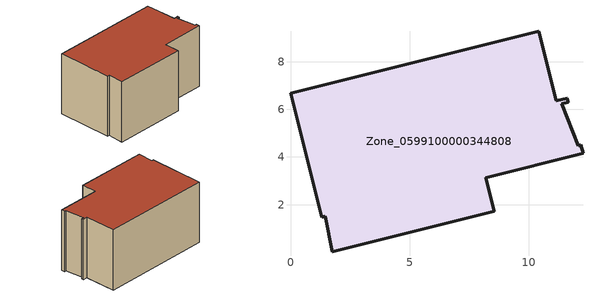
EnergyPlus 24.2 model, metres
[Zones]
Zone_0599100000344808
 floor ground (C_G): 1.46,1.51 1.31,1.47 0,6.67 10.42,9.28 11.15,6.36 11.62,6.47 11.66,6.3 11.38,6.23 12.07,4.47 12.19,4.51 12.28,4.15 8.21,3.13 8.56,1.73 1.76,0.02 z0
 wall outside (C_F): 11.38,6.23 11.66,6.3 11.62,6.47 11.15,6.36 10.42,9.28 0,6.67 1.31,1.47 1.46,1.51 1.76,0.02 8.56,1.73 8.21,3.13 12.28,4.15 12.19,4.51 12.07,4.47 11.38,6.23 z0:5.94
 roof outside (C_R): 1.46,1.51 1.76,0.02 8.56,1.73 8.21,3.13 12.28,4.15 12.19,4.51 12.07,4.47 11.38,6.23 11.66,6.3 11.62,6.47 11.15,6.36 10.42,9.28 0,6.67 1.31,1.47 z5.94
[BUILDING]
Pand.0599100000344808: North Axis=0; Terrain=City; Loads Convergence Tolerance Value=0.04; Temperature Convergence Tolerance Value=0.4; Solar Distribution=FullExterior; Maximum Number of Warmup Days=25; Minimum Number of Warmup Days=1
[Site:Location]
Rotterdam.The.Hague.AP_ZH_NLD Design_Conditions: Latitude=51.96; Longitude=4.45; Time Zone=1; Elevation=-4.5
[SITE:GROUNDTEMPERATURE:BUILDINGSURFACE]
18, 18, 18, 18, 18, 18, 18, 18, 18, 18, 18, 18
[MATERIAL] Thermal Absorptance=0.9; Solar Absorptance=0.7; Visible Absorptance=0.7
Name | Roughness | Thickness | Conductivity | Density | Specific Heat
G.TC.1992-2005 | MediumSmooth | 0.15 | 0.06 | 540 | 1210
F.TC.1992-2005 | Rough | 0.3 | 0.12 | 1920 | 840
R.TC.1992-2005 | MediumRough | 0.2 | 0.08 | 1500 | 1000
[CONSTRUCTION]
C_G: G.TC.1992-2005
C_F: F.TC.1992-2005
C_R: R.TC.1992-2005
[ZONE]
Zone_0599100000344808: Type=1; Multiplier=1; Ceiling Height=Autocalculate; Volume=Autocalculate; Floor Area=autocalculate; Part of Total Floor Area=Yes
[ZONEINFILTRATION:DESIGNFLOWRATE]
Infil_Zone_0599100000344808: Zone or ZoneList or Space or SpaceList=Zone_0599100000344808; Schedule=AlwaysOn; Design Flow Rate Calculation Method=Flow/Area; Flow Rate per Floor Area=0.0015; Constant Term Coefficient=1; Temperature Term Coefficient=0; Velocity Term Coefficient=0; Velocity Squared Term Coefficient=0
[HVACTEMPLATE:ZONE:IDEALLOADSAIRSYSTEM]
Zone_0599100000344808: Maximum Heating Supply Air Temperature=50; Minimum Cooling Supply Air Temperature=13; Maximum Heating Supply Air Humidity Ratio=0.0156; Minimum Cooling Supply Air Humidity Ratio=0.0077; Heating Limit=NoLimit; Cooling Limit=NoLimit; Dehumidification Control Type=ConstantSensibleHeatRatio; Cooling Sensible Heat Ratio=0.7; Dehumidification Setpoint=60; Humidification Control Type=None; Humidification Setpoint=30; Outdoor Air Method=None; Outdoor Air Flow Rate per Person=0.00944; Outdoor Air Flow Rate per Zone Floor Area=0; Outdoor Air Flow Rate per Zone=0; Demand Controlled Ventilation Type=None; Outdoor Air Economizer Type=NoEconomizer; Heat Recovery Type=None; Sensible Heat Recovery Effectiveness=0.7; Latent Heat Recovery Effectiveness=0.65
[ZONECONTROL:THERMOSTAT]
ThermostatControl_Zone_0599100000344808: Zone or ZoneList=Zone_0599100000344808; Control Type Schedule=DualSetpointControlType; Control 1=Thermostat_Zone_0599100000344808; Temperature Difference Between Cutout And Setpoint=0
[THERMOSTATSETPOINT:DUALSETPOINT]
Thermostat_Zone_0599100000344808: Heating Setpoint Temperature Schedule=HeatingSetpoint_Zone_0599100000344808; Cooling Setpoint Temperature Schedule=CoolingSetpoint_Zone_0599100000344808
[SCHEDULE:COMPACT]
HeatingSetpoint_Zone_0599100000344808: Through: 12/31, For: AllDays, Until: 24:00, 21
CoolingSetpoint_Zone_0599100000344808: Through: 12/31, For: AllDays, Until: 24:00, 24
DualSetpointControlType: Through: 12/31, For: AllDays, Until: 24:00, 4
AlwaysOn: Through: 12/31, For: AllDays, Until: 24:00, 1
